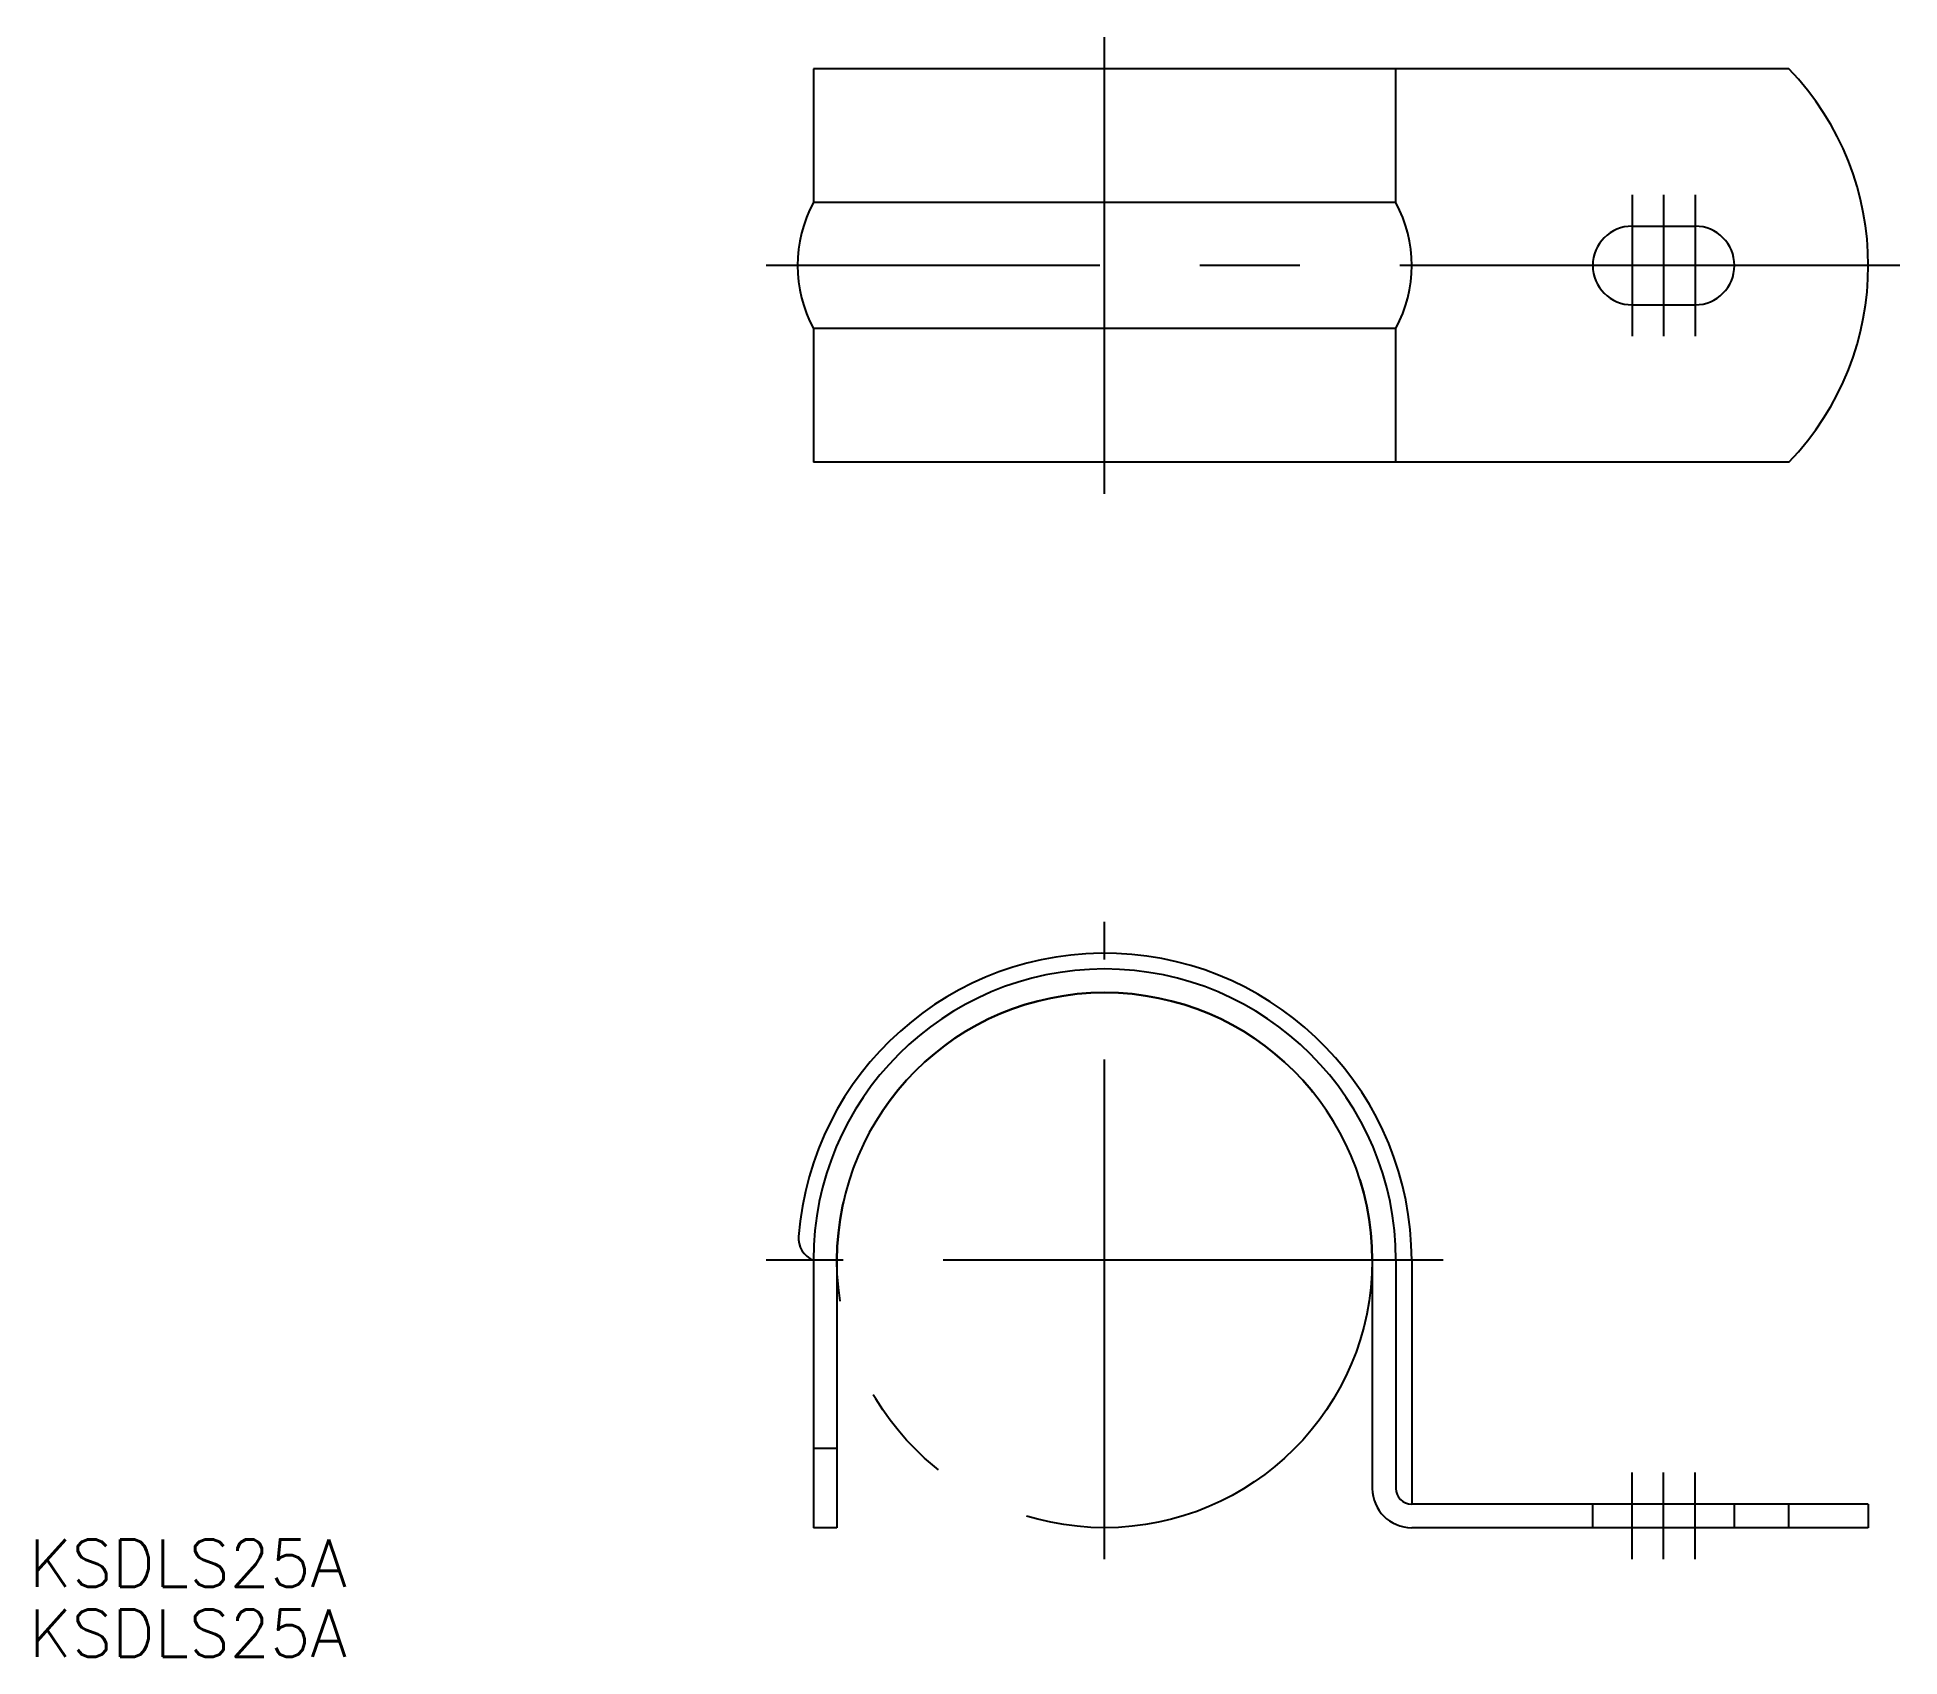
# Model space of a CAD drawing. Extents: x -68 to 51, y -25 to 78.
import ezdxf

# ---------------------------------------------------------------- set-up
doc = ezdxf.new("R2010")
doc.units = 0
for name, pattern in [('CENTER', [50.8, 31.75, -6.35, 6.35, -6.35]), ('DASHED', [19.05, 12.7, -6.35]), ('PHANTOM', [63.5, 31.75, -6.35, 6.35, -6.35, 6.35, -6.35])]:
    doc.linetypes.add(name, pattern=pattern)
doc.layers.get('0').update_dxf_attribs({"linetype": 'CONTINUOUS'})
doc.layers.add('CENTER', color=1, linetype='CENTER')
doc.styles.get("Standard").update_dxf_attribs({"font": 'txt.shx', "height": 3, "bigfont": 'bigfont.shx'})

msp = doc.modelspace()

# ---------------------------------------------------------------- linework, layer by layer
at = {"color": 7, "linetype": 'CONTINUOUS'}
for p, q in [((43.62, 75.7), (-18.33, 75.7)), ((-18.33, 75.7), (-18.33, 67.2)), ((18.67, 67.2), (18.67, 75.7)), ((18.67, 67.2), (-18.33, 67.2)), ((33.67, 65.7), (37.67, 65.7)), ((33.67, 60.7), (37.67, 60.7)), ((18.67, 59.2), (-18.33, 59.2)), ((-18.33, 59.2), (-18.33, 50.7)), ((18.67, 50.7), (18.67, 59.2)), ((43.62, 50.7), (-18.33, 50.7)), ((-18.33, 0), (-18.33, -17)), ((-16.83, 0), (-16.83, -17)), ((17.17, 0), (17.17, -14.5)), ((18.67, 0), (18.67, -14.5)), ((19.67, 0), (19.67, -15.5)), ((-18.33, -11.95), (-16.83, -11.95)), ((48.67, -15.5), (19.67, -15.5)), ((43.62, -17), (43.62, -15.5)), ((48.67, -15.5), (48.67, -17)), ((-16.83, -17), (-18.33, -17)), ((48.67, -17), (19.67, -17))]:
    msp.add_line(p, q, dxfattribs=at)
at = {"color": 3, "linetype": 'DASHED'}
for p, q in [((31.17, -17), (31.17, -15.5)), ((40.17, -17), (40.17, -15.5))]:
    msp.add_line(p, q, dxfattribs=at)
at = {"color": 3, "linetype": 'PHANTOM'}
msp.add_circle((0.17, 0), 17, dxfattribs=at)
at = {"color": 7, "linetype": 'CONTINUOUS'}
for centre, radius, start, end in [((30.67, 63.2), 18, 316.017, 43.983), ((-10.83, 63.2), 8.5, 151.9275, 208.0725), ((11.17, 63.2), 8.5, 331.9275, 28.0725), ((33.67, 63.2), 2.5, 90, 270), ((37.67, 63.2), 2.5, 270, 90), ((0.17, 0), 19.5, 0, 175.6012), ((0.17, 0), 18.5, 0, 180), ((0.17, 0), 17, 0, 180), ((-17.75, 1.41), 1.53, 174.8872, 247.5907), ((19.67, -14.5), 2.5, 180, 270), ((19.67, -14.5), 1, 180, 270)]:
    msp.add_arc(centre, radius, start, end, dxfattribs=at)
at = {"layer": 'CENTER', "color": 1, "linetype": 'CENTER'}
for p, q in [((0.17, 48.7), (0.17, 77.7)), ((33.67, 67.7), (33.67, 58.7)), ((35.67, 67.7), (35.67, 58.7)), ((37.67, 67.7), (37.67, 58.7)), ((50.67, 63.2), (-21.33, 63.2)), ((0.17, -19), (0.17, 21.5)), ((21.67, 0), (-21.33, 0)), ((33.67, -19), (33.67, -13.5)), ((35.67, -19), (35.67, -13.5)), ((37.67, -19), (37.67, -13.5))]:
    msp.add_line(p, q, dxfattribs=at)

# ---------------------------------------------------------------- texts
at = {"color": 7, "linetype": 'CONTINUOUS'}
for p in [(-68.14, -20.75), (-68.14, -25.2)]:
    msp.add_text('KSDLS25A', height=3, dxfattribs=at).set_placement(p)

doc.saveas('drawing.dxf')
